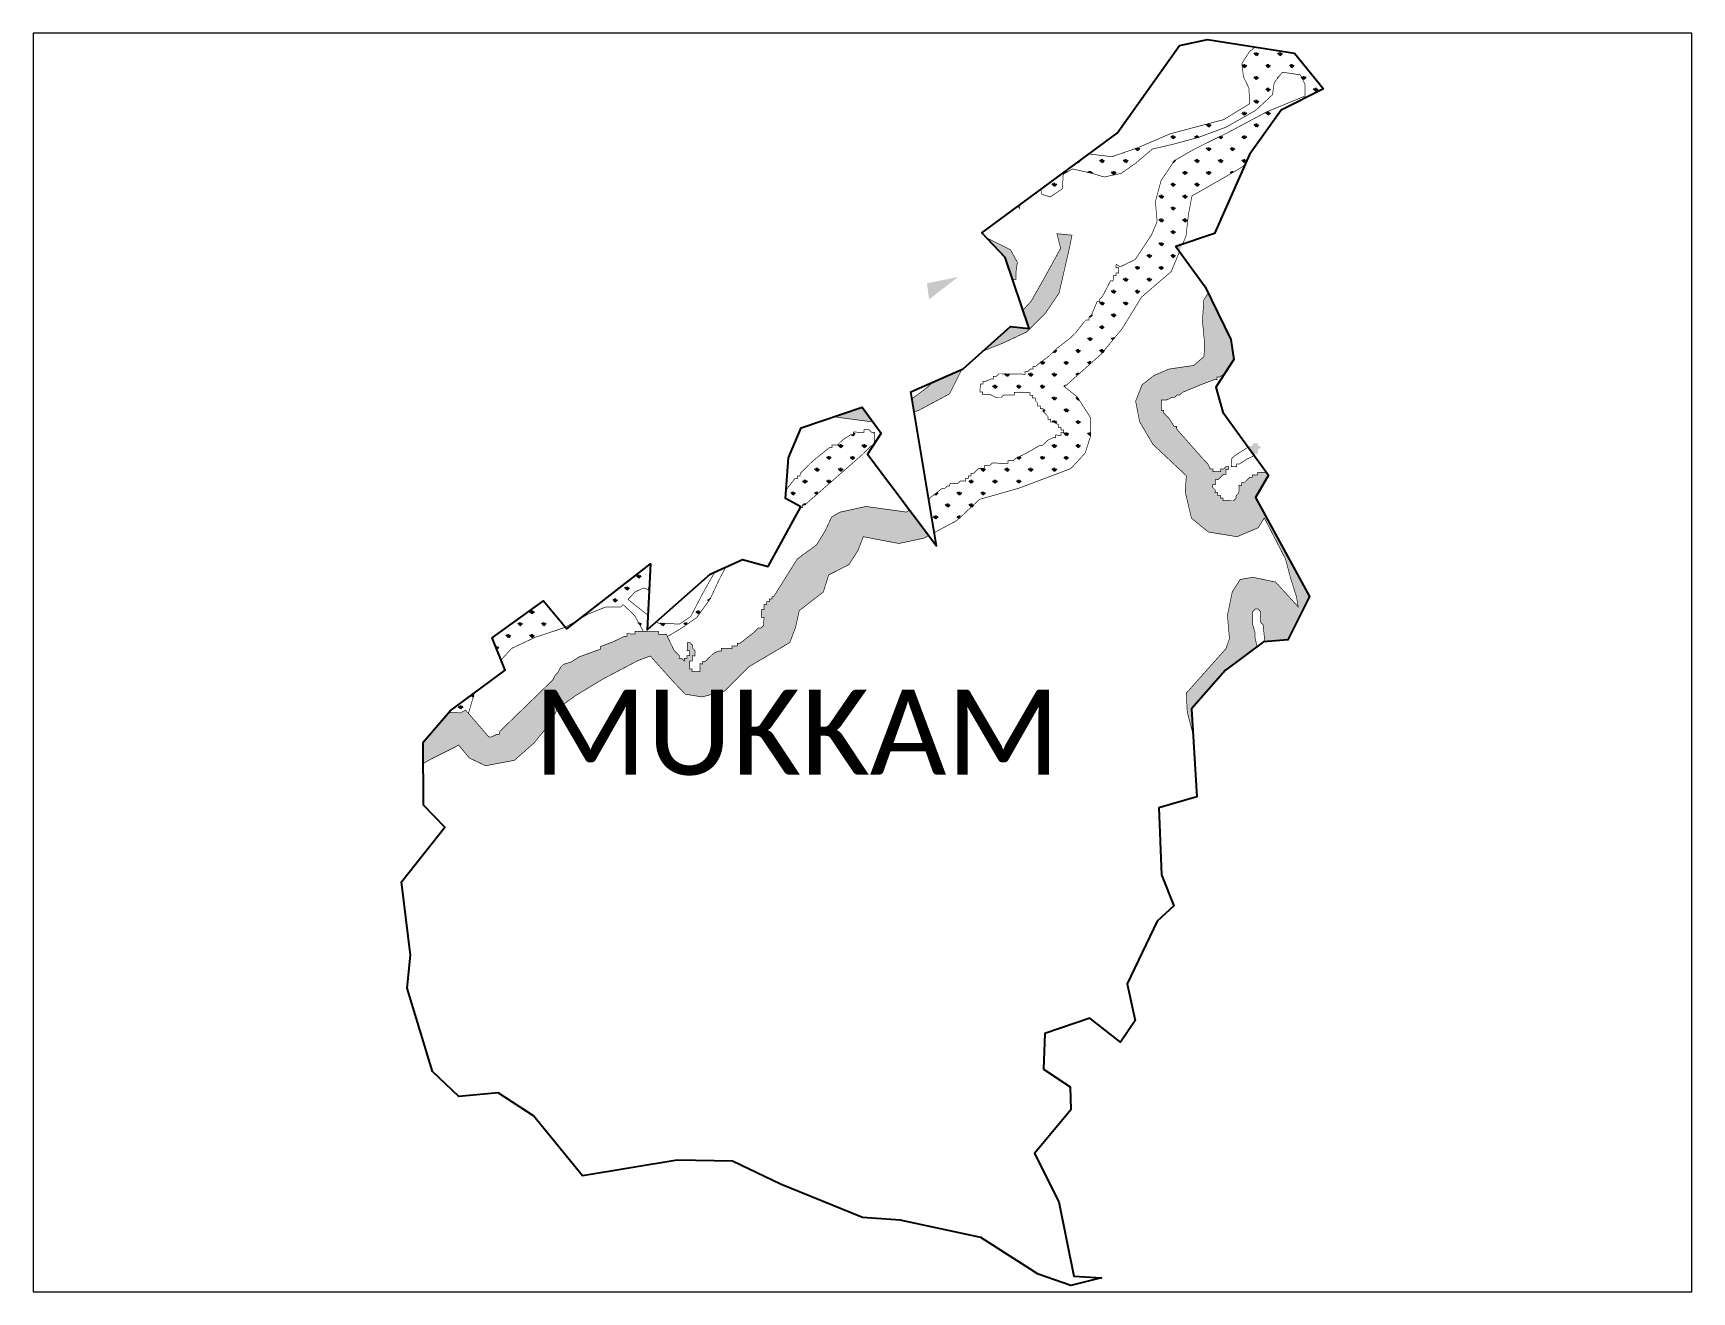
# Paper-space layout 'Layout2' of a CAD drawing. Header units: metres. Extents: x 26 to 231, y 20 to 176.
# The model-space entities are those that its viewports show. They can reach past a viewport. Long polylines and large blocks are cut down to what shows.
import ezdxf

# ---------------------------------------------------------------- set-up
doc = ezdxf.new("R2010")
doc.units = ezdxf.units.M
for name, color, linetype in [('MANGROOVES BUFFER ZONE', 120, 'Continuous'), ('village', 3, 'Continuous'), ('VILLAGE NAME', 250, 'Continuous')]:
    doc.layers.add(name, color=color, linetype=linetype)
doc.styles.get("Standard").update_dxf_attribs({"font": 'simplex.shx'})

msp = doc.modelspace()

# ---------------------------------------------------------------- hatches: boundary and pattern name
at = {"layer": 'MANGROOVES BUFFER ZONE'}
h = msp.add_hatch(dxfattribs=at)
h.set_pattern_fill('GRASS', color=256)
h.paths.add_polyline_path([(265067.1, 2154680.5), (265112.1, 2154719.3), (265124.6, 2154749.4), (265119, 2154757.2), (265129.4, 2154760.7), (265134.5, 2154773), (265137.9, 2154804.3), (265143.4, 2154833.5), (265211.6, 2154872.6), (265222.9, 2154879.8), (265230.3, 2154896.4), (265278.4, 2154963.4), (265342.2, 2154995.8), (265298.8, 2155049.3), (265238.8, 2155058.8), (265230.2, 2155051.5), (265219.1, 2155034.2), (265221.2, 2155014.1), (265229.5, 2154996.8), (265230.9, 2154973.2), (265191.4, 2154949), (265110.3, 2154927.5), (265060.4, 2154906), (265022.3, 2154892.9), (264987.5, 2154897.1), (264914.9, 2154843.6), (264916.4, 2154836), (264929.1, 2154832.1), (264947.4, 2154844.3), (264948.7, 2154866.5), (264962.7, 2154874.4), (264992.4, 2154867.8), (265010.7, 2154862.2), (265036.5, 2154867.8), (265058.3, 2154883.1), (265083.6, 2154904.5), (265115.5, 2154911.9), (265153.9, 2154922.3), (265194.9, 2154937.6), (265239.8, 2154962.9), (265265.3, 2154986.7), (265267.9, 2155005), (265280.2, 2155020.7), (265307.2, 2155016.8), (265314.2, 2155002.8), (265314.2, 2154984.5), (265256.5, 2154960.8), (265199.3, 2154930.2), (265146.5, 2154904.1), (265116.9, 2154887), (265096.8, 2154856.9), (265088.1, 2154825.1), (265090.7, 2154795), (265082.4, 2154774.9), (265057.5, 2154737.3), (265034.8, 2154726.4), (265029.2, 2154730.1), (265028.6, 2154729.4), (265028.5, 2154724.9), (265032.5, 2154724.9), (265032.4, 2154720.9), (265032.4, 2154716.9), (265028.4, 2154717), (265028.3, 2154713), (265024.4, 2154713.1), (265024.3, 2154709.1), (265024.2, 2154705.1), (265020.3, 2154705.2), (265016.2, 2154697.3), (265008, 2154681.5), (265004, 2154677.6), (265003.9, 2154673.6), (264999.9, 2154673.7), (264991.7, 2154653.9), (264987.6, 2154650), (264987.6, 2154646), (264983.6, 2154646.1), (264979.6, 2154642.2), (264967.4, 2154626.4), (264963.4, 2154622.5), (264959.3, 2154618.6), (264939.2, 2154603), (264935.2, 2154599.1), (264931.2, 2154595.2), (264927.1, 2154591.2), (264911.1, 2154579.5), (264907, 2154575.6), (264903, 2154575.7), (264903, 2154571.7), (264899, 2154571.8), (264895, 2154567.9), (264891, 2154567.9), (264890.9, 2154563.9), (264887, 2154564), (264883, 2154564.1), (264879, 2154564.1), (264875, 2154564.2), (264867.1, 2154564.3), (264863.1, 2154564.4), (264859.1, 2154564.4), (264855.2, 2154564.5), (264851.2, 2154564.5), (264847.2, 2154560.6), (264843.2, 2154560.7), (264843.1, 2154556.7), (264839.2, 2154556.8), (264831.1, 2154552.9), (264827.2, 2154553), (264827.1, 2154549), (264823.1, 2154549), (264823.1, 2154545.1), (264823, 2154541.1), (264823, 2154537.1), (264826.9, 2154537.1), (264826.9, 2154533.1), (264830.9, 2154533), (264834.8, 2154533), (264838.8, 2154532.9), (264846.7, 2154528.8), (264850.7, 2154528.7), (264854.6, 2154528.7), (264858.7, 2154532.6), (264862.7, 2154532.5), (264866.6, 2154532.5), (264870.6, 2154532.4), (264874.6, 2154532.4), (264874.6, 2154536.3), (264878.6, 2154536.3), (264882.6, 2154536.2), (264886.6, 2154536.2), (264890.5, 2154536.1), (264894.5, 2154536.1), (264898.5, 2154536), (264898.4, 2154532), (264902.4, 2154532), (264902.3, 2154528), (264906.3, 2154527.9), (264906.3, 2154523.9), (264910.2, 2154519.9), (264910.1, 2154515.9), (264914.1, 2154515.9), (264914, 2154511.9), (264918, 2154511.8), (264917.9, 2154507.9), (264921.9, 2154503.8), (264925.8, 2154499.8), (264925.7, 2154495.8), (264929.7, 2154495.8), (264929.6, 2154491.8), (264933.6, 2154491.7), (264941.5, 2154487.6), (264941.4, 2154483.7), (264945.4, 2154483.6), (264945.4, 2154479.6), (264949.3, 2154479.6), (264949.3, 2154475.6), (264945.3, 2154475.7), (264945.2, 2154471.7), (264941.3, 2154471.7), (264937.3, 2154471.8), (264937.2, 2154467.8), (264933.3, 2154467.9), (264925.2, 2154464), (264921.2, 2154460.1), (264917.2, 2154456.2), (264913.2, 2154456.2), (264893.2, 2154444.6), (264877.1, 2154436.9), (264873.1, 2154433), (264869.1, 2154433), (264865.2, 2154433.1), (264865.1, 2154429.1), (264861.1, 2154429.2), (264857.1, 2154429.2), (264853.2, 2154429.3), (264849.2, 2154429.4), (264845.2, 2154429.4), (264841.2, 2154429.5), (264837.2, 2154425.6), (264833.2, 2154425.6), (264829.3, 2154425.7), (264829.2, 2154421.7), (264825.2, 2154421.8), (264821.2, 2154421.8), (264817.2, 2154417.9), (264813.2, 2154414), (264809.2, 2154414), (264809.1, 2154410.1), (264805.2, 2154410.1), (264805.1, 2154406.2), (264801.1, 2154406.2), (264801.1, 2154402.2), (264797.1, 2154402.3), (264793.1, 2154402.4), (264789.1, 2154398.4), (264785.1, 2154398.5), (264781.1, 2154398.6), (264777.2, 2154398.6), (264777.1, 2154394.6), (264773.1, 2154394.7), (264769.1, 2154390.8), (264765.1, 2154390.8), (264745.1, 2154375.3), (264753.6, 2154324.3), (264787.8, 2154342.6), (264821.9, 2154374.5), (264881.8, 2154391.6), (264960.2, 2154421.1), (264982, 2154444.9), (264990.1, 2154470.7), (264990.1, 2154498), (264969.7, 2154529.9), (264950.7, 2154544.9), (265006.6, 2154594.8), (265037.9, 2154632.9)])
h = msp.add_hatch(dxfattribs=at)
h.set_pattern_fill('GRASS', color=256)
h.paths.add_polyline_path([(265410.1, 2154818.4), (265438.4, 2154874.9), (265455.1, 2154880), (265471, 2154875.6), (265488.4, 2154876.4), (265506.5, 2154873.5), (265510.2, 2154864), (265509.4, 2154832.2), (265493.5, 2154806.1), (265471.7, 2154753.9), (265441.3, 2154728.5), (265417.3, 2154724.9), (265395.6, 2154732.1), (265384, 2154739.4)], flags=0)
h.paths.add_polyline_path([(264789.9, 2154711.1), (264745.8, 2154677.1), (264742.6, 2154701.3)], flags=16)
h.paths.add_polyline_path([(265235.3, 2154459.4), (265239.3, 2154459.4), (265243.2, 2154459.3), (265243.2, 2154455.3), (265247.2, 2154455.3), (265247.1, 2154451.3), (265243.1, 2154451.4), (265243.1, 2154447.4), (265243, 2154443.4), (265239, 2154443.5), (265235, 2154439.5), (265227, 2154435.7), (265214.9, 2154427.9), (265211, 2154428), (265210.9, 2154424), (265206.9, 2154424.1), (265203, 2154424.1), (265203, 2154428.1), (265203.1, 2154432.1), (265203.1, 2154436), (265207.2, 2154440), (265219.2, 2154447.7), (265231.3, 2154455.5), (265235.2, 2154455.4)], flags=0)
h.paths.add_polyline_path([(264832.6, 2154770.2), (264860.7, 2154740.7), (264872, 2154707.4), (264873.2, 2154707.4), (264877.2, 2154707.3), (264877.2, 2154711.3), (264877.3, 2154715.2), (264877.3, 2154719.2), (264877.3, 2154719.2), (264879.3, 2154733.1), (264869, 2154752.1), (264832.8, 2154770.2)])
h.paths.add_polyline_path([(265202.3, 2154616.2), (265168, 2154686.6), (265161.4, 2154676.3), (265159.3, 2154644.8), (265162.2, 2154613.7), (265161.8, 2154590.7), (265146.1, 2154577.1), (265108.5, 2154571.7), (265085.9, 2154561.9), (265068, 2154547.9), (265058.2, 2154523.2), (265064.2, 2154492.1), (265084.6, 2154457.6), (265134.9, 2154410.3), (265133.2, 2154386.2), (265142.6, 2154346.2), (265168.1, 2154325.3), (265211.6, 2154318.1), (265243.6, 2154331.7), (265252.9, 2154346.6), (265284.9, 2154284.5), (265292.6, 2154255.5), (265301.5, 2154227.4), (265304.1, 2154212.1), (265270, 2154249.5), (265235.5, 2154256.8), (265216.3, 2154253.4), (265204.4, 2154234.6), (265197.1, 2154199.3), (265200.1, 2154163.9), (265194.9, 2154148.9), (265134.9, 2154081.5), (265136.3, 2154052.9), (265145, 2154019.3), (265142.7, 2154057.9), (265194.4, 2154116.5), (265251.5, 2154158.9), (265288.7, 2154162), (265321.1, 2154227.8), (265239.7, 2154377.2), (265259, 2154411.3), (265190, 2154506.7), (265179.5, 2154544.5), (265206.7, 2154586)])
h.paths.add_polyline_path([(265119, 2154757.2), (265124.6, 2154749.4), (265129.4, 2154760.7)])
h.paths.add_polyline_path([(264660.2, 2154492.5), (264645.3, 2154512.8), (264640.3, 2154512.5), (264602.1, 2154499.6), (264608.1, 2154498.6), (264656.4, 2154492.3)])
h.paths.add_polyline_path([(264745.4, 2154319.9), (264716.1, 2154358.7), (264711.7, 2154355.4), (264650.2, 2154363.9), (264610.7, 2154355.2), (264598.4, 2154348), (264588.3, 2154326.5), (264575.4, 2154305.6), (264546.6, 2154284.7), (264510.7, 2154227.6), (264508.3, 2154227.6), (264508.2, 2154223.7), (264504.2, 2154223.7), (264504.2, 2154219.8), (264500.2, 2154219.8), (264500.1, 2154215.8), (264496.2, 2154215.9), (264496.1, 2154211.9), (264496, 2154207.9), (264492.1, 2154208), (264492, 2154204), (264491.9, 2154200.1), (264491.9, 2154196.1), (264495.9, 2154196), (264495.8, 2154192), (264495.7, 2154188.1), (264495.7, 2154184.1), (264491.6, 2154180.2), (264487.7, 2154180.2), (264479.6, 2154172.4), (264459.5, 2154156.8), (264455.5, 2154156.9), (264455.5, 2154152.9), (264451.5, 2154152.9), (264447.5, 2154153), (264447.5, 2154149), (264443.5, 2154149.1), (264439.5, 2154149.1), (264435.5, 2154149.2), (264431.6, 2154149.3), (264431.5, 2154145.3), (264427.5, 2154145.3), (264419.5, 2154141.5), (264411.4, 2154133.6), (264407.4, 2154129.7), (264403.4, 2154129.8), (264403.4, 2154125.8), (264399.4, 2154125.9), (264399.2, 2154113.9), (264387.3, 2154114.1), (264387.4, 2154118.1), (264383.4, 2154118.2), (264383.6, 2154130.1), (264387.5, 2154130), (264387.7, 2154138), (264391.6, 2154137.9), (264391.7, 2154145.9), (264387.8, 2154149.9), (264387.9, 2154153.9), (264384, 2154157.9), (264380, 2154158), (264379.8, 2154146), (264383.8, 2154146), (264383.7, 2154138), (264379.7, 2154138.1), (264379.6, 2154134.1), (264375.7, 2154134.2), (264375.6, 2154130.2), (264371.7, 2154134.2), (264367.7, 2154134.3), (264367.8, 2154138.3), (264359.9, 2154146.3), (264356.1, 2154154.4), (264352.2, 2154162.4), (264348.4, 2154170.4), (264336.5, 2154170.5), (264336.5, 2154174.5), (264313.6, 2154174.9), (264300.7, 2154175.1), (264300.7, 2154171.1), (264288.8, 2154171.3), (264288.7, 2154167.3), (264284.7, 2154167.3), (264268.7, 2154159.6), (264248.7, 2154152), (264248.6, 2154148), (264216.7, 2154136.5), (264204.6, 2154128.8), (264192.6, 2154125), (264188.6, 2154121), (264184.5, 2154113.2), (264180.5, 2154109.2), (264176.4, 2154101.3), (264172.4, 2154097.4), (264156.2, 2154081.8), (264152.2, 2154077.8), (264148.2, 2154073.9), (264144.1, 2154070), (264095.7, 2154023), (264095.7, 2154019), (264091.7, 2154019.1), (264083.7, 2154015.2), (264079.7, 2154015.3), (264048.4, 2154051.6), (264044.5, 2154055.6), (264036.5, 2154051.7), (264018.6, 2154052), (263980.5, 2154007.2), (263980.7, 2153975.3), (263992.6, 2153981.9), (264028, 2153999.6), (264034.1, 2154003), (264050.4, 2153983.3), (264074.9, 2153971.7), (264118.5, 2153979.9), (264148.4, 2154006.4), (264172.3, 2154035.7), (264183.8, 2154058.1), (264211.1, 2154077.8), (264252.6, 2154103), (264305.7, 2154130.9), (264324.1, 2154137.7), (264358.1, 2154099.6), (264377.1, 2154079.9), (264402.3, 2154075.8), (264436.4, 2154084.6), (264473.1, 2154121.4), (264503.1, 2154139.1), (264535.1, 2154158.1), (264543.9, 2154181.2), (264549.4, 2154206.4), (264585.7, 2154234.4), (264593.9, 2154260.3), (264624.5, 2154275.9), (264638.1, 2154297), (264646.3, 2154318.1), (264700, 2154307.9), (264738.2, 2154316)])
h.paths.add_polyline_path([(264745, 2154375.2), (264745.2, 2154375.2), (264745.1, 2154375.3)])
h.paths.add_polyline_path([(264887.7, 2154660.7), (264897, 2154633.3), (264868.7, 2154635.9), (264827.2, 2154598.9), (264857.8, 2154611.1), (264893.5, 2154627.9), (264921.4, 2154655.8), (264942.4, 2154686.6), (264958.5, 2154756.7), (264961, 2154769.3), (264962, 2154774.2), (264939.1, 2154776.5), (264944.7, 2154754.2), (264921.8, 2154712.6), (264900.3, 2154674.5)])
h.paths.add_polyline_path([(264795.2, 2154571.3), (264751.9, 2154552.3), (264742.3, 2154543.4), (264719.9, 2154526.8), (264723.3, 2154506.7), (264731.2, 2154509.8), (264776.7, 2154534.2)])
h.paths.add_polyline_path([(264883.2, 2154820.2), (264880.4, 2154818.2), (264882.9, 2154814.2)])
h.paths.add_polyline_path([(265256, 2154415.4), (265237.1, 2154441.6), (265239, 2154443.5), (265243, 2154443.4), (265243.1, 2154447.4), (265243.1, 2154451.4), (265247.1, 2154451.3), (265247.2, 2154455.3), (265243.2, 2154455.3), (265243.2, 2154459.3), (265239.3, 2154459.4), (265235.3, 2154459.4), (265235.2, 2154455.4), (265231.3, 2154455.5), (265228.4, 2154453.6), (265190, 2154506.7), (265179.5, 2154544.5), (265192.6, 2154564.4), (265185.1, 2154559.6), (265181.1, 2154559.6), (265181.1, 2154555.7), (265177.1, 2154555.7), (265157.1, 2154548.1), (265129.1, 2154536.5), (265125.1, 2154532.6), (265121.1, 2154532.7), (265117, 2154528.8), (265113.1, 2154528.8), (265105.1, 2154525), (265097.1, 2154525.1), (265096.9, 2154509.2), (265100.8, 2154509.1), (265100.8, 2154505.2), (265108.6, 2154497.1), (265116.4, 2154485), (265120.4, 2154485), (265120.3, 2154481), (265159.4, 2154436.7), (265167.2, 2154428.6), (265171.1, 2154420.6), (265175.1, 2154420.5), (265175, 2154416.6), (265186.9, 2154416.4), (265187, 2154420.4), (265191, 2154420.3), (265195, 2154424.2), (265199, 2154424.2), (265198.9, 2154420.2), (265194.9, 2154420.3), (265194.8, 2154412.3), (265190.9, 2154412.4), (265186.8, 2154408.4), (265182.8, 2154404.5), (265178.8, 2154404.6), (265178.7, 2154396.6), (265174.7, 2154396.7), (265174.7, 2154392.7), (265178.6, 2154388.7), (265178.5, 2154384.7), (265182.5, 2154384.7), (265182.4, 2154380.7), (265186.4, 2154380.6), (265186.4, 2154376.6), (265190.3, 2154376.6), (265190.3, 2154372.6), (265206.2, 2154372.4), (265210.2, 2154376.3), (265210.3, 2154380.3), (265214.3, 2154384.2), (265214.5, 2154396.1), (265218.4, 2154396), (265218.5, 2154400), (265222.5, 2154400), (265226.5, 2154403.9), (265230.5, 2154407.8), (265234.5, 2154407.7), (265234.6, 2154411.7), (265242.5, 2154411.6), (265242.6, 2154415.6)])
h.paths.add_polyline_path([(265205.3, 2154583.8), (265206.7, 2154586), (265205.5, 2154594.5)])
h.paths.add_polyline_path([(265242, 2154151.9), (265251.5, 2154158.9), (265253.6, 2154159.1), (265251.1, 2154184.8), (265247.2, 2154188.8), (265247.4, 2154204.7), (265243.5, 2154208.8), (265239.5, 2154208.8), (265235.5, 2154204.9), (265235.2, 2154185), (265239, 2154173.1), (265238.9, 2154165.1)])
h = msp.add_hatch(dxfattribs=at)
h.set_pattern_fill('GRASS', color=256)
h.paths.add_polyline_path([(264529.5, 2154389.1), (264528.5, 2154375.9), (264551.7, 2154363.3), (264551.1, 2154362.2), (264554, 2154362.2), (264554, 2154366.1), (264558, 2154366.1), (264562.1, 2154370), (264642.6, 2154440.4), (264650.7, 2154448.2), (264654.7, 2154452.1), (264658.8, 2154456), (264662.7, 2154456), (264662.8, 2154460), (264662.8, 2154463.9), (264662.9, 2154467.9), (264663, 2154471.9), (264663, 2154475.9), (264659, 2154475.9), (264655.1, 2154480), (264651.2, 2154480), (264647.2, 2154480.1), (264647.1, 2154476.1), (264643.1, 2154476.2), (264639.2, 2154476.2), (264635.2, 2154476.3), (264631.2, 2154476.3), (264631.2, 2154472.4), (264627.2, 2154472.4), (264615.1, 2154464.6), (264607.1, 2154456.8), (264603.1, 2154456.9), (264599.1, 2154456.9), (264599.1, 2154453), (264595.1, 2154453), (264570.9, 2154433.5), (264550.8, 2154413.9), (264550.7, 2154409.9), (264546.7, 2154410), (264546.7, 2154406), (264542.7, 2154406.1), (264530.6, 2154390.3)])
h = msp.add_hatch(dxfattribs=at)
h.set_pattern_fill('GRASS', color=256)
h.paths.add_polyline_path([(264195.7, 2154181.3), (264162.4, 2154220.9), (264084.7, 2154165.2), (264098.2, 2154131.7), (264114.5, 2154149.3), (264149.6, 2154165.8), (264195, 2154180.9)])
h.paths.add_polyline_path([(264058.3, 2154082.3), (264021.1, 2154054.9), (264018.6, 2154052), (264036.5, 2154051.7), (264044.5, 2154055.6), (264049, 2154051), (264058.1, 2154081.9)])
h.paths.add_polyline_path([(264438.4, 2154272.3), (264421.7, 2154264.8), (264403.3, 2154232.3), (264385.1, 2154197.2), (264368.2, 2154186), (264336, 2154187.4), (264313.5, 2154204.9), (264290.3, 2154223.2), (264300.9, 2154234.5), (264314, 2154240.7), (264322.1, 2154237.2), (264324.1, 2154277.1), (264216, 2154193), (264230.8, 2154201.5), (264256.9, 2154211.9), (264279.6, 2154211.9), (264282.9, 2154215.4), (264300.3, 2154199), (264313.6, 2154174.9), (264336.5, 2154174.5), (264336.5, 2154170.5), (264348.4, 2154170.4), (264349.9, 2154167.1), (264368.9, 2154178.3), (264394.2, 2154195.8), (264414.5, 2154223.8), (264429.3, 2154255.4)])

# ---------------------------------------------------------------- linework, layer by layer
at = {"color": 3, "flags": 128}
msp.add_lwpolyline([(265167, 2155070.1), (265298.8, 2155049.3)], dxfattribs=at)
at = {"layer": 'MANGROOVES BUFFER ZONE', "const_width": 1}
for points in [[(265238.8, 2155058.8), (265230.2, 2155051.5), (265219.1, 2155034.2), (265221.2, 2155014.1), (265229.5, 2154996.8), (265230.9, 2154973.2), (265191.4, 2154949), (265110.3, 2154927.5), (265060.4, 2154906), (265022.3, 2154892.9), (264987.5, 2154897.1)], [(264914.9, 2154843.6), (264916.4, 2154836), (264929.1, 2154832.1), (264947.4, 2154844.3), (264948.7, 2154866.5), (264962.7, 2154874.4), (264992.4, 2154867.8), (265010.7, 2154862.2), (265036.5, 2154867.8), (265058.3, 2154883.1), (265083.6, 2154904.5), (265115.5, 2154911.9), (265153.9, 2154922.3), (265194.9, 2154937.6), (265239.8, 2154962.9), (265265.3, 2154986.7), (265267.9, 2155005), (265280.2, 2155020.7), (265307.2, 2155016.8), (265314.2, 2155002.8), (265314.2, 2154984.5), (265256.5, 2154960.8), (265199.3, 2154930.2), (265146.5, 2154904.1), (265116.9, 2154887), (265096.8, 2154856.9), (265088.1, 2154825.1), (265090.7, 2154795), (265082.4, 2154774.9), (265057.5, 2154737.3), (265034.8, 2154726.4), (265029.2, 2154730.1), (265028.6, 2154729.4), (265028.5, 2154724.9), (265032.5, 2154724.9), (265032.4, 2154720.9), (265032.4, 2154716.9), (265028.4, 2154717), (265028.3, 2154713), (265024.4, 2154713.1), (265024.3, 2154709.1), (265024.2, 2154705.1), (265020.3, 2154705.2), (265016.2, 2154697.3), (265008, 2154681.5), (265004, 2154677.6), (265003.9, 2154673.6), (264999.9, 2154673.7), (264991.7, 2154653.9), (264987.6, 2154650), (264987.6, 2154646), (264983.6, 2154646.1), (264979.6, 2154642.2), (264967.4, 2154626.4), (264963.4, 2154622.5), (264959.3, 2154618.6), (264939.2, 2154603), (264935.2, 2154599.1), (264931.2, 2154595.2), (264927.1, 2154591.2), (264911.1, 2154579.5), (264907, 2154575.6), (264903, 2154575.7), (264903, 2154571.7), (264899, 2154571.8), (264895, 2154567.9), (264891, 2154567.9), (264890.9, 2154563.9), (264887, 2154564), (264883, 2154564.1), (264879, 2154564.1), (264875, 2154564.2), (264867.1, 2154564.3), (264863.1, 2154564.4), (264859.1, 2154564.4), (264855.2, 2154564.5), (264851.2, 2154564.5), (264847.2, 2154560.6), (264843.2, 2154560.7), (264843.1, 2154556.7), (264839.2, 2154556.8), (264831.1, 2154552.9), (264827.2, 2154553), (264827.1, 2154549), (264823.1, 2154549), (264823.1, 2154545.1), (264823, 2154541.1), (264823, 2154537.1), (264826.9, 2154537.1), (264826.9, 2154533.1), (264830.9, 2154533), (264834.8, 2154533), (264838.8, 2154532.9), (264846.7, 2154528.8), (264850.7, 2154528.7), (264854.6, 2154528.7), (264858.7, 2154532.6), (264862.7, 2154532.5), (264866.6, 2154532.5), (264870.6, 2154532.4), (264874.6, 2154532.4), (264874.6, 2154536.3), (264878.6, 2154536.3), (264882.6, 2154536.2), (264886.6, 2154536.2), (264890.5, 2154536.1), (264894.5, 2154536.1), (264898.5, 2154536), (264898.4, 2154532), (264902.4, 2154532), (264902.3, 2154528), (264906.3, 2154527.9), (264906.3, 2154523.9), (264910.2, 2154519.9), (264910.1, 2154515.9), (264914.1, 2154515.9), (264914, 2154511.9), (264918, 2154511.8), (264917.9, 2154507.9), (264921.9, 2154503.8), (264925.8, 2154499.8), (264925.7, 2154495.8), (264929.7, 2154495.8), (264929.6, 2154491.8), (264933.6, 2154491.7), (264941.5, 2154487.6), (264941.4, 2154483.7), (264945.4, 2154483.6), (264945.4, 2154479.6), (264949.3, 2154479.6), (264949.3, 2154475.6), (264945.3, 2154475.7), (264945.2, 2154471.7), (264941.3, 2154471.7), (264937.3, 2154471.8), (264937.2, 2154467.8), (264933.3, 2154467.9), (264925.2, 2154464), (264921.2, 2154460.1), (264917.2, 2154456.2), (264913.2, 2154456.2), (264893.2, 2154444.6), (264877.1, 2154436.9), (264873.1, 2154433), (264869.1, 2154433), (264865.2, 2154433.1), (264865.1, 2154429.1), (264861.1, 2154429.2), (264857.1, 2154429.2), (264853.2, 2154429.3), (264849.2, 2154429.4), (264845.2, 2154429.4), (264841.2, 2154429.5), (264837.2, 2154425.6), (264833.2, 2154425.6), (264829.3, 2154425.7), (264829.2, 2154421.7), (264825.2, 2154421.8), (264821.2, 2154421.8), (264817.2, 2154417.9), (264813.2, 2154414), (264809.2, 2154414), (264809.1, 2154410.1), (264805.2, 2154410.1), (264805.1, 2154406.2), (264801.1, 2154406.2), (264801.1, 2154402.2), (264797.1, 2154402.3), (264793.1, 2154402.4), (264789.1, 2154398.4), (264785.1, 2154398.5), (264781.1, 2154398.6), (264777.2, 2154398.6), (264777.1, 2154394.6), (264773.1, 2154394.7), (264769.1, 2154390.8), (264765.1, 2154390.8), (264745, 2154375.2)], [(265129.4, 2154760.7), (265134.5, 2154773), (265137.9, 2154804.3), (265143.4, 2154833.5), (265211.6, 2154872.6), (265222.9, 2154879.8)], [(264880.4, 2154818.2), (264882.9, 2154814.2), (264883.2, 2154820.2)], [(264827.2, 2154598.9), (264857.8, 2154611.1), (264893.5, 2154627.9), (264921.4, 2154655.8), (264942.4, 2154686.6), (264958.5, 2154756.7), (264961, 2154769.3), (264962, 2154774.2), (264939.1, 2154776.5), (264944.7, 2154754.2), (264921.8, 2154712.6), (264900.3, 2154674.5), (264887.7, 2154660.7)], [(264872, 2154707.4), (264873.2, 2154707.4), (264877.2, 2154707.3), (264877.2, 2154711.3), (264877.3, 2154715.2), (264877.3, 2154719.2), (264877.3, 2154719.2), (264879.3, 2154733.1), (264869, 2154752.1), (264832.8, 2154770.2), (264832.6, 2154770.2)], [(264753.6, 2154324.3), (264787.8, 2154342.6), (264821.9, 2154374.5), (264881.8, 2154391.6), (264960.2, 2154421.1), (264982, 2154444.9), (264990.1, 2154470.7), (264990.1, 2154498), (264969.7, 2154529.9), (264950.7, 2154544.9), (265006.6, 2154594.8), (265037.9, 2154632.9), (265067.1, 2154680.5), (265112.1, 2154719.3), (265124.6, 2154749.4)], [(265168, 2154686.6), (265161.4, 2154676.3), (265159.3, 2154644.8), (265162.2, 2154613.7), (265161.8, 2154590.7), (265146.1, 2154577.1), (265108.5, 2154571.7), (265085.9, 2154561.9), (265068, 2154547.9), (265058.2, 2154523.2), (265064.2, 2154492.1), (265084.6, 2154457.6), (265134.9, 2154410.3), (265133.2, 2154386.2), (265142.6, 2154346.2), (265168.1, 2154325.3), (265211.6, 2154318.1), (265243.6, 2154331.7), (265252.9, 2154346.6), (265284.9, 2154284.5), (265292.6, 2154255.5), (265301.5, 2154227.4), (265304.1, 2154212.1), (265270, 2154249.5), (265235.5, 2154256.8), (265216.3, 2154253.4), (265204.4, 2154234.6), (265197.1, 2154199.3), (265200.1, 2154163.9), (265194.9, 2154148.9), (265134.9, 2154081.5), (265136.3, 2154052.9), (265145, 2154019.3)], [(264723.3, 2154506.7), (264731.2, 2154509.8), (264776.7, 2154534.2), (264795.6, 2154572)], [(265256, 2154415.4), (265250.5, 2154415.5), (265246.6, 2154415.5), (265242.6, 2154415.6), (265242.5, 2154411.6), (265238.6, 2154411.7), (265234.6, 2154411.7), (265234.5, 2154407.7), (265230.5, 2154407.8), (265226.5, 2154403.9), (265222.5, 2154400), (265218.5, 2154400), (265218.4, 2154396), (265214.5, 2154396.1), (265214.4, 2154392.1), (265214.4, 2154388.2), (265214.3, 2154384.2), (265210.3, 2154380.3), (265210.2, 2154376.3), (265206.2, 2154372.4), (265202.2, 2154372.4), (265198.2, 2154372.5), (265194.2, 2154372.5), (265190.3, 2154372.6), (265190.3, 2154376.6), (265186.4, 2154376.6), (265186.4, 2154380.6), (265182.4, 2154380.7), (265182.5, 2154384.7), (265178.5, 2154384.7), (265178.6, 2154388.7), (265174.7, 2154392.7), (265174.7, 2154396.7), (265178.7, 2154396.6), (265178.8, 2154400.6), (265178.8, 2154404.6), (265182.8, 2154404.5), (265186.8, 2154408.4), (265190.9, 2154412.4), (265194.8, 2154412.3), (265194.9, 2154416.3), (265194.9, 2154420.3), (265198.9, 2154420.2), (265199, 2154424.2), (265195, 2154424.2), (265191, 2154420.3), (265187, 2154420.4), (265186.9, 2154416.4), (265183, 2154416.5), (265179, 2154416.5), (265175, 2154416.6), (265175.1, 2154420.5), (265171.1, 2154420.6), (265167.2, 2154428.6), (265159.4, 2154436.7), (265120.3, 2154481), (265120.4, 2154485), (265116.4, 2154485), (265108.6, 2154497.1), (265100.8, 2154505.2), (265100.8, 2154509.1), (265096.9, 2154509.2), (265096.9, 2154513.2), (265097, 2154517.1), (265097.1, 2154521.1), (265097.1, 2154525.1), (265101.1, 2154525), (265105.1, 2154525), (265113.1, 2154528.8), (265117, 2154528.8), (265121.1, 2154532.7), (265125.1, 2154532.6), (265129.1, 2154536.5), (265157.1, 2154548.1), (265177.1, 2154555.7), (265181.1, 2154555.7), (265181.1, 2154559.6), (265185.1, 2154559.6), (265192.6, 2154564.4)], [(264751.9, 2154552.3), (264742.3, 2154543.4), (264719.9, 2154526.8)], [(264645.3, 2154512.8), (264640.3, 2154512.5)], [(264602.1, 2154499.6), (264608.1, 2154498.6), (264656.4, 2154492.3), (264660.2, 2154492.5)], [(264662.8, 2154458.5), (264662.8, 2154460), (264662.8, 2154463.9), (264662.9, 2154467.9), (264663, 2154471.9), (264663, 2154475.9), (264659, 2154475.9), (264655.1, 2154480), (264651.2, 2154480), (264647.2, 2154480.1), (264647.1, 2154476.1), (264643.1, 2154476.2), (264639.2, 2154476.2), (264635.2, 2154476.3), (264631.2, 2154476.3), (264631.2, 2154472.4), (264627.2, 2154472.4), (264615.1, 2154464.6), (264607.1, 2154456.8), (264603.1, 2154456.9), (264599.1, 2154456.9), (264599.1, 2154453), (264595.1, 2154453), (264570.9, 2154433.5), (264550.8, 2154413.9), (264550.7, 2154409.9), (264546.7, 2154410), (264546.7, 2154406), (264542.7, 2154406.1), (264530.6, 2154390.3), (264529.5, 2154389.1)], [(264551.1, 2154362.2), (264554, 2154362.2), (264554, 2154366.1), (264558, 2154366.1), (264562.1, 2154370), (264642.6, 2154440.4), (264650.7, 2154448.2), (264654.7, 2154452.1), (264658.8, 2154456), (264661.2, 2154456)], [(265237.1, 2154441.6), (265235, 2154439.5), (265227, 2154435.7), (265214.9, 2154427.9), (265211, 2154428), (265210.9, 2154424), (265206.9, 2154424.1), (265203, 2154424.1), (265203, 2154428.1), (265203.1, 2154432.1), (265203.1, 2154436), (265207.2, 2154440), (265219.2, 2154447.7), (265228.4, 2154453.6)], [(264716.1, 2154358.7), (264711.7, 2154355.4), (264650.2, 2154363.9), (264610.7, 2154355.2), (264598.4, 2154348), (264588.3, 2154326.5), (264575.4, 2154305.6), (264546.6, 2154284.7), (264510.7, 2154227.6), (264508.3, 2154227.6), (264508.2, 2154223.7), (264504.2, 2154223.7), (264504.2, 2154219.8), (264500.2, 2154219.8), (264500.1, 2154215.8), (264496.2, 2154215.9), (264496.1, 2154211.9), (264496, 2154207.9), (264492.1, 2154208), (264492, 2154204), (264491.9, 2154200.1), (264491.9, 2154196.1), (264495.9, 2154196), (264495.8, 2154192), (264495.7, 2154188.1), (264495.7, 2154184.1), (264491.6, 2154180.2), (264487.7, 2154180.2), (264479.6, 2154172.4), (264459.5, 2154156.8), (264455.5, 2154156.9), (264455.5, 2154152.9), (264451.5, 2154152.9), (264447.5, 2154153), (264447.5, 2154149), (264443.5, 2154149.1), (264439.5, 2154149.1), (264435.5, 2154149.2), (264431.6, 2154149.3), (264431.5, 2154145.3), (264427.5, 2154145.3), (264419.5, 2154141.5), (264411.4, 2154133.6), (264407.4, 2154129.7), (264403.4, 2154129.8), (264403.4, 2154125.8), (264399.4, 2154125.9), (264399.2, 2154113.9), (264387.3, 2154114.1), (264387.4, 2154118.1), (264383.4, 2154118.2), (264383.6, 2154130.1), (264387.5, 2154130), (264387.7, 2154138), (264391.6, 2154137.9), (264391.7, 2154145.9), (264387.8, 2154149.9), (264387.9, 2154153.9), (264384, 2154157.9), (264380, 2154158), (264379.8, 2154146), (264383.8, 2154146), (264383.7, 2154138), (264379.7, 2154138.1), (264379.6, 2154134.1), (264375.7, 2154134.2), (264375.6, 2154130.2), (264371.7, 2154134.2), (264367.7, 2154134.3), (264367.8, 2154138.3), (264359.9, 2154146.3), (264356.1, 2154154.4), (264352.2, 2154162.4), (264348.4, 2154170.4), (264336.5, 2154170.5), (264336.5, 2154174.5), (264313.6, 2154174.9), (264300.7, 2154175.1), (264300.7, 2154171.1), (264288.8, 2154171.3), (264288.7, 2154167.3), (264284.7, 2154167.3), (264268.7, 2154159.6), (264248.7, 2154152), (264248.6, 2154148), (264216.7, 2154136.5), (264204.6, 2154128.8), (264192.6, 2154125), (264188.6, 2154121), (264184.5, 2154113.2), (264180.5, 2154109.2), (264176.4, 2154101.3), (264172.4, 2154097.4), (264156.2, 2154081.8), (264152.2, 2154077.8), (264148.2, 2154073.9), (264144.1, 2154070), (264095.7, 2154023), (264095.7, 2154019), (264091.7, 2154019.1), (264083.7, 2154015.2), (264079.7, 2154015.3), (264048.4, 2154051.6), (264044.5, 2154055.6), (264036.5, 2154051.7), (264018.6, 2154052)], [(263980.7, 2153975.3), (263992.6, 2153981.9), (264028, 2153999.6), (264034.1, 2154003), (264050.4, 2153983.3), (264074.9, 2153971.7), (264118.5, 2153979.9), (264148.4, 2154006.4), (264172.3, 2154035.7), (264183.8, 2154058.1), (264211.1, 2154077.8), (264252.6, 2154103), (264305.7, 2154130.9), (264324.1, 2154137.7), (264358.1, 2154099.6), (264377.1, 2154079.9), (264402.3, 2154075.8), (264436.4, 2154084.6), (264473.1, 2154121.4), (264503.1, 2154139.1), (264535.1, 2154158.1), (264543.9, 2154181.2), (264549.4, 2154206.4), (264585.7, 2154234.4), (264593.9, 2154260.3), (264624.5, 2154275.9), (264638.1, 2154297), (264646.3, 2154318.1), (264700, 2154307.9), (264738.2, 2154316), (264745.4, 2154319.9)], [(264098.2, 2154131.7), (264114.5, 2154149.3), (264149.6, 2154165.8), (264195, 2154180.9), (264230.8, 2154201.5), (264256.9, 2154211.9), (264279.6, 2154211.9), (264282.9, 2154215.4), (264300.3, 2154199), (264313.6, 2154174.9), (264336.5, 2154174.5), (264336.5, 2154170.5), (264348.4, 2154170.4), (264349.9, 2154167.1), (264368.9, 2154178.3), (264394.2, 2154195.8), (264414.5, 2154223.8), (264429.3, 2154255.4), (264438.4, 2154272.3)], [(264421.7, 2154264.8), (264403.3, 2154232.3), (264385.1, 2154197.2), (264368.2, 2154186), (264336, 2154187.4), (264333.1, 2154189.6)], [(264320.2, 2154199.7), (264313.5, 2154204.9), (264290.3, 2154223.2), (264300.9, 2154234.5), (264314, 2154240.7), (264322.1, 2154237.2)], [(265242, 2154151.9), (265238.9, 2154165.1), (265239, 2154173.1), (265235.2, 2154185), (265235.3, 2154193), (265235.4, 2154197), (265235.4, 2154201), (265235.5, 2154204.9), (265239.5, 2154208.8), (265243.5, 2154208.8), (265247.4, 2154204.7), (265247.4, 2154200.8), (265247.3, 2154196.8), (265247.2, 2154188.8), (265251.1, 2154184.8), (265253.6, 2154159.1)], [(264018.6, 2154052), (264036.5, 2154051.7), (264044.5, 2154055.6), (264049, 2154051), (264058.1, 2154081.9), (264058.3, 2154082.3)]]:
    msp.add_lwpolyline(points, dxfattribs=at)
at = {"layer": 'village', "color": 3}
for points in [[(265342.2, 2154995.8, 0), (265278.4, 2154963.4, 0), (265230.3, 2154896.4, 0), (265177.5, 2154776.9, 0), (265119, 2154757.2, 0), (265163.3, 2154696.2, 0), (265202.3, 2154616.2, 0), (265206.7, 2154586, 0), (265179.5, 2154544.5, 0), (265190, 2154506.7, 0), (265259, 2154411.3, 0), (265239.7, 2154377.2, 0), (265321.1, 2154227.8, 0), (265288.7, 2154162, 0), (265251.5, 2154158.9, 0), (265194.4, 2154116.5, 0), (265142.7, 2154057.9, 0), (265150.7, 2153924.9, 0), (265093.2, 2153908, 0), (265097.3, 2153806.6, 0), (265116.2, 2153759.7, 0), (265090.6, 2153736.8, 0), (265045.3, 2153641.8, 0), (265057.5, 2153586.5, 0), (265035.4, 2153553.4, 0), (264989.1, 2153590.1, 0), (264920.7, 2153566.7, 0), (264918.9, 2153512.7, 0), (264959.3, 2153486, 0), (264960, 2153451.1, 0), (264905.2, 2153385, 0), (264942.2, 2153312, 0), (264964.5, 2153199.7, 0), (265006.8, 2153197.2, 0), (264960, 2153185.7, 0), (264910.7, 2153202.7, 0), (264824, 2153258.3, 0), (264702.1, 2153284.3, 0), (264645, 2153288.3, 0), (264521.2, 2153338.7, 0), (264448.4, 2153373.7, 0), (264364.5, 2153375.3, 0), (264221.3, 2153351.6, 0), (264147.2, 2153442.2, 0), (264094, 2153477.1, 0), (264034.5, 2153471.3, 0), (263994.6, 2153509, 0), (263956.3, 2153635.3, 0), (263961.5, 2153685.3, 0), (263947.9, 2153795.9, 0), (264013.1, 2153878.8, 0), (263981, 2153911.9, 0), (263980.5, 2154007.2, 0), (264021.1, 2154054.9, 0), (264104.5, 2154116.1, 0), (264084.7, 2154165.2, 0), (264162.4, 2154220.9, 0), (264197.7, 2154178.8, 0), (264324.1, 2154277.1, 0), (264319.1, 2154177.2, 0), (264414.5, 2154261.5, 0), (264463.5, 2154283.7, 0), (264502.4, 2154272.9, 0), (264551.7, 2154363.3, 0), (264528.5, 2154375.9, 0), (264533.3, 2154437.4, 0), (264552.4, 2154482.8, 0), (264644.5, 2154513.9, 0), (264673.2, 2154474.9, 0), (264652.8, 2154442.8, 0), (264756.9, 2154304.5, 0), (264718.1, 2154537.5, 0), (264797.3, 2154572.2, 0), (264868.7, 2154635.9, 0), (264897, 2154633.3, 0), (264860.7, 2154740.7, 0), (264825.5, 2154777.7, 0), (265030.2, 2154928.6, 0), (265124.5, 2155060.9, 0), (265167, 2155070.1, 0)], [(265298.8, 2155049.3, 0), (265342.2, 2154995.8, 0)]]:
    msp.add_polyline3d(points, dxfattribs=at)

# ---------------------------------------------------------------- texts
at = {"layer": 'VILLAGE NAME', "insert": (264147.5, 2154086.9), "char_height": 128.647, "attachment_point": 1}
msp.add_mtext_dynamic_manual_height_columns('{\\fCalibri|b0|i0|c0|p34;MUKKAM}', width=1041.197, gutter_width=643.2, heights=[0], dxfattribs=at)

psp = doc.layouts.new('Layout2')

# ---------------------------------------------------------------- viewports
at = {"layer": 'MANGROOVES BUFFER ZONE', "view_target_point": (370776.43, 310629.57)}
psp.add_viewport(center=(128.5, 97.5), size=(205.6, 156), view_center_point=(-106131.38, 1843498.3), view_height=1903.787, dxfattribs=at)

doc.saveas('drawing.dxf')
